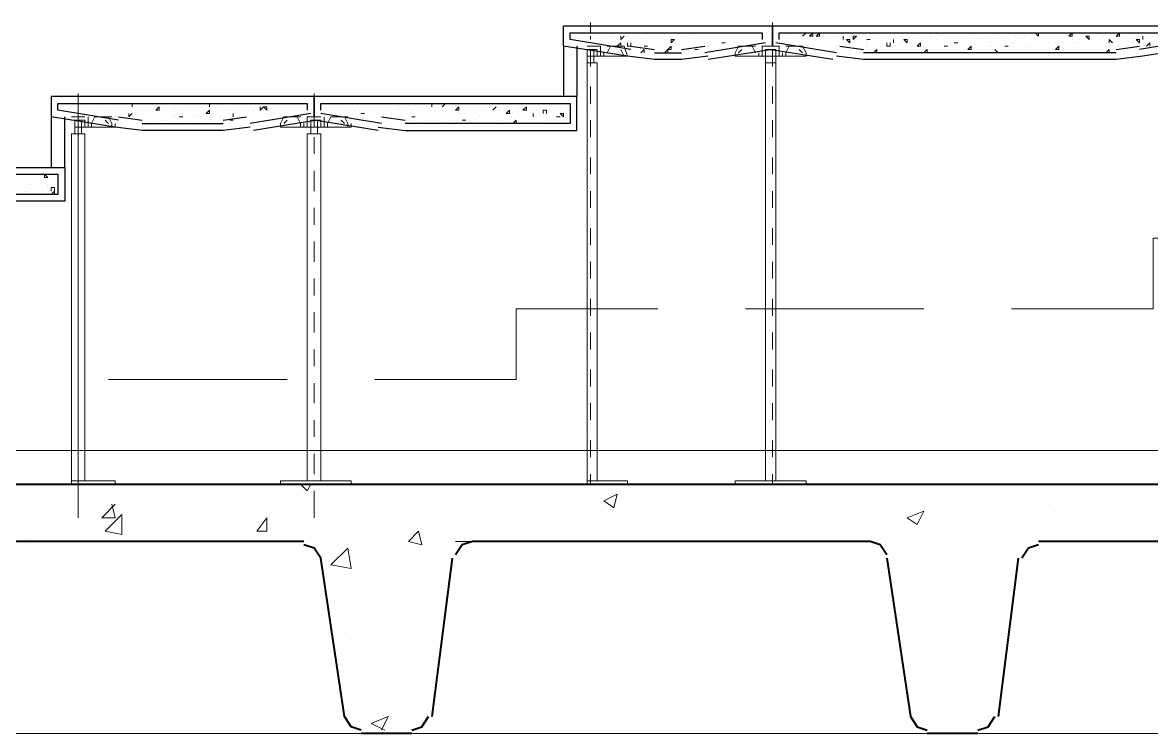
# Model space of a CAD drawing. Header units: millimetres. Extents: x 182 to 575, y -105 to 95.
# Drawn here: x 371.292 to 372.887, y 4.172 to 5.177 of the extents above; entities that cross this region are included whole.
import ezdxf

# ---------------------------------------------------------------- set-up
doc = ezdxf.new("R2010")
doc.units = ezdxf.units.MM
doc.header["$MEASUREMENT"] = 0
doc.layers.add('PDF_Geometry', color=7, linetype='Continuous')

msp = doc.modelspace()

# ---------------------------------------------------------------- linework, layer by layer
at = {"layer": 'PDF_Geometry', "lineweight": 25}
for points in [[(372.2607, 5.1293), (372.2226, 5.1245), (372.1845, 5.1245), (372.1464, 5.1293), (372.056, 5.1436), (372.056, 5.1722), (372.3512, 5.1722), (372.3512, 5.1436), (372.3512, 5.1722), (372.9655, 5.1722), (372.9655, 5.1436), (372.875, 5.1293), (372.8369, 5.1245), (372.4798, 5.1245), (372.4417, 5.1293)], [(372.1512, 5.1388), (372.0655, 5.1531), (372.0655, 5.1626), (372.3369, 5.1626), (372.3369, 5.1531)], [(372.3607, 5.1531), (372.3607, 5.1626), (372.956, 5.1626), (372.956, 5.1531), (372.8702, 5.1388)], [(372.056, 5.1436), (372.056, 5.0722)], [(372.075, 5.1436), (372.075, 5.0722)], [(372.1512, 5.1436), (372.1845, 5.1388)], [(372.2226, 5.1388), (372.256, 5.1436)], [(372.3417, 5.1483), (372.256, 5.1341)], [(372.3512, 5.1388), (372.2607, 5.1245)], [(372.4369, 5.1245), (372.3464, 5.1388)], [(372.4417, 5.1341), (372.356, 5.1483)], [(372.4464, 5.1436), (372.4798, 5.1388)], [(372.8369, 5.1388), (372.8702, 5.1436)], [(372.1845, 5.1341), (372.2226, 5.1341)], [(372.8369, 5.1341), (372.4798, 5.1341)], [(371.794, 5.0293), (371.8321, 5.0245), (372.075, 5.0245), (372.075, 5.0722), (371.7036, 5.0722), (371.7036, 5.0436), (371.7036, 5.0722), (371.3321, 5.0722), (371.3321, 5.0436), (371.3321, 4.9722)], [(371.4274, 5.0388), (371.3417, 5.0531), (371.3417, 5.0626), (371.694, 5.0626), (371.694, 5.0531)], [(371.7131, 5.0531), (371.7131, 5.0626), (372.0655, 5.0626), (372.0655, 5.0341), (371.8321, 5.0341)], [(370.5274, 4.8722), (370.5274, 4.9722), (371.3512, 4.9722), (371.3512, 5.0436)], [(371.6131, 5.0293), (371.575, 5.0245), (371.4607, 5.0245), (371.4226, 5.0293), (371.3321, 5.0436)], [(371.4274, 5.0436), (371.4607, 5.0388)], [(371.575, 5.0388), (371.6083, 5.0436)], [(371.6988, 5.0483), (371.6131, 5.0341)], [(371.7988, 5.0341), (371.7131, 5.0483)], [(371.7988, 5.0436), (371.8321, 5.0388)], [(371.4607, 5.0341), (371.575, 5.0341)], [(371.7083, 5.0388), (371.6179, 5.0245)], [(371.794, 5.0245), (371.7036, 5.0388)], [(371.794, 5.0293), (371.794, 5.0293)], [(370.8464, 4.9293), (370.8083, 4.9245), (370.656, 4.9245), (370.6179, 4.9293), (370.5274, 4.9436), (370.5274, 4.9722), (370.9369, 4.9722), (370.9369, 4.9436), (370.9369, 4.9722), (371.3512, 4.9722), (371.3512, 4.9245), (371.0655, 4.9245), (371.0274, 4.9293)], [(370.9512, 4.9531), (370.9512, 4.9626), (371.3417, 4.9626), (371.3417, 4.9341), (371.0655, 4.9341)]]:
    msp.add_lwpolyline(points, dxfattribs=at)
at = {"layer": 'PDF_Geometry', "lineweight": 13}
for points in [[(372.094, 5.1769), (372.094, 5.1626)], [(372.3512, 5.1769), (372.3512, 5.1626)], [(372.0655, 5.1626), (372.0655, 5.1626)], [(372.0655, 5.1579), (372.0655, 5.1626)], [(372.0893, 5.1626), (372.0893, 5.1626)], [(372.094, 5.1531), (372.094, 5.1531)], [(372.0988, 5.1531), (372.0988, 5.1531)], [(372.1179, 5.1579), (372.1179, 5.1579)], [(372.1226, 5.1579), (372.1226, 5.1579)], [(372.1274, 5.1579), (372.1274, 5.1579)], [(372.1274, 5.1531), (372.1274, 5.1531)], [(372.1369, 5.1579), (372.1369, 5.1579)], [(372.1369, 5.1579), (372.1369, 5.1531), (372.1417, 5.1579)], [(372.1464, 5.1579), (372.1464, 5.1579)], [(372.1512, 5.1626), (372.1512, 5.1626)], [(372.1655, 5.1531), (372.1655, 5.1531)], [(372.194, 5.1579), (372.194, 5.1579)], [(372.1988, 5.1531), (372.1988, 5.1531)], [(372.2226, 5.1626), (372.2226, 5.1626)], [(372.2274, 5.1579), (372.2274, 5.1579)], [(372.2274, 5.1531), (372.2274, 5.1531)], [(372.2417, 5.1531), (372.2417, 5.1531)], [(372.2512, 5.1579), (372.2512, 5.1579)], [(372.2607, 5.1579), (372.2607, 5.1579)], [(372.275, 5.1626), (372.275, 5.1626)], [(372.2798, 5.1626), (372.2798, 5.1626)], [(372.2893, 5.1626), (372.2893, 5.1626)], [(372.3036, 5.1626), (372.3036, 5.1626)], [(372.3083, 5.1626), (372.3083, 5.1626)], [(372.3226, 5.1626), (372.3226, 5.1626)], [(372.3226, 5.1626), (372.3226, 5.1626)], [(372.3321, 5.1626), (372.3321, 5.1626)], [(372.3512, 5.1531), (372.3512, 5.1531)], [(372.3607, 5.1626), (372.3607, 5.1626)], [(372.3655, 5.1579), (372.3655, 5.1579)], [(372.375, 5.1531), (372.375, 5.1531)], [(372.3798, 5.1626), (372.3798, 5.1626)], [(372.3798, 5.1626), (372.3798, 5.1626)], [(372.3798, 5.1626), (372.3798, 5.1626)], [(372.3798, 5.1626), (372.3798, 5.1626)], [(372.3893, 5.1579), (372.3893, 5.1579)], [(372.394, 5.1626), (372.394, 5.1626)], [(372.4036, 5.1626), (372.4036, 5.1626)], [(372.4036, 5.1579), (372.4036, 5.1579)], [(372.4083, 5.1531), (372.4083, 5.1531)], [(372.4131, 5.1579), (372.4131, 5.1579)], [(372.4179, 5.1579), (372.4179, 5.1579)], [(372.4321, 5.1626), (372.4321, 5.1626)], [(372.4369, 5.1626), (372.4369, 5.1626)], [(372.4369, 5.1579), (372.4369, 5.1579)], [(372.4417, 5.1579), (372.4417, 5.1579)], [(372.4512, 5.1531), (372.4512, 5.1531)], [(372.456, 5.1626), (372.456, 5.1626)], [(372.456, 5.1531), (372.456, 5.1531)], [(372.4655, 5.1626), (372.4655, 5.1626)], [(372.4702, 5.1579), (372.4702, 5.1579)], [(372.4798, 5.1579), (372.4798, 5.1579)], [(372.4845, 5.1626), (372.4845, 5.1626)], [(372.4893, 5.1531), (372.4893, 5.1531)], [(372.494, 5.1531), (372.494, 5.1531)], [(372.5083, 5.1626), (372.5083, 5.1626)], [(372.5131, 5.1626), (372.5131, 5.1626)], [(372.5179, 5.1531), (372.5179, 5.1531)], [(372.5226, 5.1531), (372.5226, 5.1531)], [(372.5321, 5.1579), (372.5321, 5.1579)], [(372.5369, 5.1579), (372.5369, 5.1579)], [(372.5417, 5.1531), (372.5417, 5.1531)], [(372.5464, 5.1579), (372.5464, 5.1579)], [(372.5464, 5.1531), (372.5464, 5.1531)], [(372.556, 5.1531), (372.556, 5.1531)], [(372.5655, 5.1579), (372.5655, 5.1579)], [(372.575, 5.1579), (372.575, 5.1579)], [(372.575, 5.1531), (372.575, 5.1531)], [(372.5798, 5.1626), (372.5798, 5.1626)], [(372.5845, 5.1531), (372.5845, 5.1531)], [(372.5893, 5.1579), (372.5893, 5.1579)], [(372.6083, 5.1579), (372.6083, 5.1579)], [(372.6179, 5.1579), (372.6179, 5.1579)], [(372.6321, 5.1626), (372.6321, 5.1626)], [(372.6321, 5.1531), (372.6321, 5.1531)], [(372.6417, 5.1531), (372.6417, 5.1531)], [(372.6464, 5.1531), (372.6464, 5.1531)], [(372.6512, 5.1626), (372.6512, 5.1626)], [(372.6512, 5.1626), (372.656, 5.1626)], [(372.6607, 5.1579), (372.6607, 5.1579)], [(372.6702, 5.1531), (372.6702, 5.1531)], [(372.6845, 5.1531), (372.6845, 5.1531)], [(372.694, 5.1579), (372.694, 5.1579)], [(372.6988, 5.1531), (372.6988, 5.1531)], [(372.7036, 5.1626), (372.7036, 5.1626)], [(372.7083, 5.1579), (372.7083, 5.1579)], [(372.7179, 5.1531), (372.7179, 5.1531)], [(372.7226, 5.1531), (372.7226, 5.1531)], [(372.7369, 5.1579), (372.7369, 5.1579)], [(372.7464, 5.1579), (372.7464, 5.1579)], [(372.7607, 5.1626), (372.7607, 5.1626)], [(372.775, 5.1531), (372.775, 5.1531)], [(372.7845, 5.1531), (372.7845, 5.1531)], [(372.8036, 5.1626), (372.8036, 5.1626)], [(372.8036, 5.1626), (372.8036, 5.1626)], [(372.8036, 5.1626), (372.8036, 5.1626)], [(372.8083, 5.1579), (372.8083, 5.1579)], [(372.8131, 5.1531), (372.8131, 5.1531)], [(372.8179, 5.1579), (372.8179, 5.1579)], [(372.8179, 5.1579), (372.8179, 5.1579)], [(372.8274, 5.1483), (372.8274, 5.1531), (372.8321, 5.1483)], [(372.8369, 5.1626), (372.8369, 5.1626)], [(372.8369, 5.1579), (372.8369, 5.1579)], [(372.8464, 5.1626), (372.8464, 5.1626)], [(372.8655, 5.1579), (372.8655, 5.1579)], [(372.875, 5.1531), (372.875, 5.1531)], [(372.094, 5.1388), (372.094, 5.115)], [(372.1369, 5.1483), (372.1369, 5.1483)], [(372.1512, 5.1483), (372.1512, 5.1436), (372.1464, 5.1436), (372.1464, 5.1483)], [(372.1512, 5.1436), (372.1512, 5.1436)], [(372.1559, 5.1483), (372.1559, 5.1483)], [(372.1655, 5.1436), (372.1655, 5.1436)], [(372.1655, 5.1341), (372.1702, 5.1388), (372.1702, 5.1341)], [(372.1702, 5.1436), (372.1702, 5.1436)], [(372.1702, 5.1436), (372.175, 5.1436)], [(372.175, 5.1483), (372.175, 5.1483)], [(372.175, 5.1436), (372.175, 5.1436)], [(372.1798, 5.1483), (372.1798, 5.1483)], [(372.1798, 5.1483), (372.1798, 5.1483)], [(372.1988, 5.1483), (372.1988, 5.1483)], [(372.2083, 5.1483), (372.2083, 5.1483)], [(372.2274, 5.1388), (372.2274, 5.1388)], [(372.2321, 5.1483), (372.2321, 5.1483)], [(372.2417, 5.1388), (372.2464, 5.1388)], [(372.2417, 5.1388), (372.2417, 5.1388)], [(372.2464, 5.1388), (372.2464, 5.1388)], [(372.2512, 5.1436), (372.2512, 5.1436)], [(372.2607, 5.1436), (372.2607, 5.1436)], [(372.2798, 5.1483), (372.2845, 5.1483)], [(372.2798, 5.1483), (372.2798, 5.1483)], [(372.2845, 5.1483), (372.2845, 5.1483)], [(372.3512, 5.1388), (372.3512, 5.115)], [(372.4274, 5.1483), (372.4274, 5.1483)], [(372.456, 5.1483), (372.456, 5.1483)], [(372.456, 5.1388), (372.456, 5.1388)], [(372.456, 5.1388), (372.456, 5.1388)], [(372.4655, 5.1483), (372.4655, 5.1483)], [(372.4798, 5.1388), (372.4798, 5.1388)], [(372.4845, 5.1483), (372.4845, 5.1483)], [(372.4845, 5.1436), (372.4845, 5.1436)], [(372.5036, 5.1436), (372.5036, 5.1436)], [(372.5179, 5.1483), (372.5179, 5.1436), (372.5131, 5.1436), (372.5131, 5.1483)], [(372.5131, 5.1483), (372.5131, 5.1483)], [(372.5179, 5.1388), (372.5179, 5.1388)], [(372.5226, 5.1483), (372.5226, 5.1483)], [(372.5321, 5.1483), (372.5321, 5.1483)], [(372.5369, 5.1388), (372.5369, 5.1388)], [(372.5655, 5.1436), (372.5655, 5.1436)], [(372.5798, 5.1436), (372.5798, 5.1436)], [(372.5798, 5.1388), (372.5798, 5.1388)], [(372.594, 5.1436), (372.594, 5.1436)], [(372.594, 5.1436), (372.594, 5.1436)], [(372.5988, 5.1436), (372.594, 5.1436)], [(372.5988, 5.1483), (372.5988, 5.1483)], [(372.6036, 5.1483), (372.6036, 5.1483)], [(372.6083, 5.1436), (372.6083, 5.1436)], [(372.6131, 5.1483), (372.6131, 5.1483)], [(372.6274, 5.1483), (372.6274, 5.1483)], [(372.6274, 5.1388), (372.6274, 5.1388)], [(372.6321, 5.1436), (372.6321, 5.1436)], [(372.656, 5.1483), (372.656, 5.1483)], [(372.656, 5.1436), (372.656, 5.1436)], [(372.6607, 5.1483), (372.6607, 5.1483)], [(372.6655, 5.1388), (372.6655, 5.1388)], [(372.6798, 5.1483), (372.6798, 5.1483)], [(372.6798, 5.1388), (372.6798, 5.1388)], [(372.6845, 5.1436), (372.6845, 5.1436)], [(372.6893, 5.1483), (372.6893, 5.1483)], [(372.694, 5.1436), (372.694, 5.1436)], [(372.6988, 5.1388), (372.6988, 5.1388)], [(372.7083, 5.1436), (372.7083, 5.1436)], [(372.7083, 5.1388), (372.7083, 5.1388)], [(372.7131, 5.1436), (372.7131, 5.1436)], [(372.7274, 5.1436), (372.7274, 5.1436)], [(372.7369, 5.1436), (372.7369, 5.1436)], [(372.7369, 5.1436), (372.7369, 5.1436)], [(372.7417, 5.1483), (372.7417, 5.1483)], [(372.7512, 5.1483), (372.7512, 5.1483)], [(372.756, 5.1483), (372.756, 5.1483)], [(372.756, 5.1483), (372.756, 5.1483)], [(372.7607, 5.1483), (372.7607, 5.1483)], [(372.7607, 5.1436), (372.7607, 5.1436)], [(372.7798, 5.1483), (372.7798, 5.1483)], [(372.7845, 5.1483), (372.7845, 5.1483)], [(372.7893, 5.1436), (372.7893, 5.1436)], [(372.794, 5.1388), (372.794, 5.1388)], [(372.8036, 5.1483), (372.8036, 5.1483)], [(372.8036, 5.1388), (372.8036, 5.1388)], [(372.8131, 5.1436), (372.8131, 5.1436)], [(372.8226, 5.1436), (372.8226, 5.1436)], [(372.8274, 5.1483), (372.8274, 5.1483)], [(372.8321, 5.1483), (372.8321, 5.1483)], [(372.8369, 5.1436), (372.8369, 5.1436)], [(372.8369, 5.1388), (372.8369, 5.1388)], [(372.8417, 5.1388), (372.8417, 5.1388)], [(372.856, 5.1436), (372.856, 5.1436)], [(372.856, 5.1436), (372.856, 5.1436)], [(372.8655, 5.1483), (372.8655, 5.1483)], [(372.8655, 5.1436), (372.8655, 5.1436)], [(372.8702, 5.1483), (372.8702, 5.1483)], [(372.8798, 5.1436), (372.8845, 5.1483), (372.8845, 5.1436)], [(372.1988, 5.1341), (372.1988, 5.1341)], [(372.2274, 5.1341), (372.2274, 5.1341)], [(372.475, 5.1341), (372.475, 5.1341)], [(372.4988, 5.1341), (372.4988, 5.1341)], [(372.5036, 5.1341), (372.5036, 5.1341)], [(372.556, 5.1341), (372.556, 5.1341)], [(372.5988, 5.1341), (372.5988, 5.1341)], [(372.6464, 5.1341), (372.6464, 5.1341)], [(372.6845, 5.1341), (372.6845, 5.1341)], [(372.7036, 5.1341), (372.7036, 5.1341)], [(372.7036, 5.1341), (372.7036, 5.1341)], [(372.8083, 5.1341), (372.8083, 5.1341)], [(372.8131, 5.1341), (372.8131, 5.1341)], [(372.094, 5.1007), (372.094, 5.1007)], [(372.3512, 5.1007), (372.3512, 5.1007)], [(371.3702, 5.0769), (371.3702, 4.4769)], [(371.7036, 5.0769), (371.7036, 5.0388)], [(372.094, 5.0864), (372.094, 5.0626)], [(372.3512, 5.0864), (372.3512, 5.0626)], [(371.3607, 5.0579), (371.3607, 5.0579)], [(371.3702, 5.0579), (371.3702, 5.0579)], [(371.3798, 5.0579), (371.3798, 5.0579)], [(371.3893, 5.0626), (371.3893, 5.0626)], [(371.4036, 5.0579), (371.4036, 5.0579)], [(371.4083, 5.0626), (371.4083, 5.0626)], [(371.4131, 5.0626), (371.4131, 5.0626)], [(371.4321, 5.0626), (371.4321, 5.0626)], [(371.4464, 5.0579), (371.4464, 5.0579)], [(371.4845, 5.0626), (371.4845, 5.0626)], [(371.4845, 5.0626), (371.4845, 5.0626)], [(371.4845, 5.0626), (371.4845, 5.0626)], [(371.5036, 5.0626), (371.5036, 5.0626)], [(371.5036, 5.0579), (371.5036, 5.0579)], [(371.5083, 5.0579), (371.5083, 5.0579)], [(371.5321, 5.0626), (371.5321, 5.0626)], [(371.5369, 5.0626), (371.5369, 5.0626)], [(371.5464, 5.0626), (371.5464, 5.0626)], [(371.556, 5.0579), (371.556, 5.0579)], [(371.5798, 5.0626), (371.5798, 5.0626)], [(371.5845, 5.0626), (371.5845, 5.0626)], [(371.6083, 5.0579), (371.6083, 5.0579)], [(371.6131, 5.0579), (371.6131, 5.0579)], [(371.6274, 5.0579), (371.6274, 5.0531), (371.6321, 5.0579)], [(371.6369, 5.0579), (371.6369, 5.0579)], [(371.6417, 5.0626), (371.6417, 5.0626)], [(371.6464, 5.0579), (371.6464, 5.0579)], [(371.6607, 5.0626), (371.6607, 5.0626)], [(371.6607, 5.0579), (371.6607, 5.0579)], [(371.6798, 5.0626), (371.6798, 5.0626)], [(371.7369, 5.0579), (371.7369, 5.0579)], [(371.7417, 5.0626), (371.7417, 5.0626)], [(371.7655, 5.0626), (371.7655, 5.0626)], [(371.7655, 5.0579), (371.7655, 5.0579)], [(371.775, 5.0579), (371.775, 5.0579)], [(371.7845, 5.0579), (371.7845, 5.0579)], [(371.7893, 5.0626), (371.7893, 5.0626)], [(371.794, 5.0626), (371.794, 5.0626)], [(371.794, 5.0579), (371.794, 5.0579)], [(371.8131, 5.0626), (371.8131, 5.0626)], [(371.8131, 5.0626), (371.8131, 5.0626)], [(371.8131, 5.0626), (371.8131, 5.0626)], [(371.8131, 5.0626), (371.8131, 5.0626)], [(371.8226, 5.0626), (371.8226, 5.0626)], [(371.8226, 5.0579), (371.8226, 5.0579)], [(371.8321, 5.0626), (371.8321, 5.0626)], [(371.8321, 5.0626), (371.8369, 5.0626)], [(371.8369, 5.0626), (371.8369, 5.0626)], [(371.8464, 5.0579), (371.8464, 5.0579)], [(371.856, 5.0579), (371.856, 5.0579)], [(371.8655, 5.0579), (371.8655, 5.0579)], [(371.8702, 5.0579), (371.8702, 5.0579)], [(371.875, 5.0579), (371.875, 5.0579)], [(371.8845, 5.0626), (371.8845, 5.0626)], [(371.8845, 5.0579), (371.8845, 5.0579)], [(371.8893, 5.0626), (371.8893, 5.0626)], [(371.8988, 5.0579), (371.8988, 5.0579)], [(371.9036, 5.0579), (371.9036, 5.0579)], [(371.9274, 5.0579), (371.9274, 5.0579)], [(371.9369, 5.0626), (371.9369, 5.0626)], [(371.9464, 5.0626), (371.9464, 5.0626)], [(371.9464, 5.0626), (371.9512, 5.0626)], [(371.9512, 5.0626), (371.9512, 5.0626)], [(371.9512, 5.0626), (371.9512, 5.0626)], [(371.9893, 5.0579), (371.9893, 5.0579)], [(371.994, 5.0579), (371.994, 5.0579)], [(372.0179, 5.0626), (372.0179, 5.0626)], [(372.0512, 5.0579), (372.0512, 5.0579)], [(372.0607, 5.0579), (372.0607, 5.0579)], [(371.3845, 5.0531), (371.3845, 5.0531)], [(371.4131, 5.0531), (371.4131, 5.0531)], [(371.4179, 5.0436), (371.4179, 5.0436)], [(371.4226, 5.0483), (371.4226, 5.0483)], [(371.4226, 5.0436), (371.4226, 5.0436)], [(371.4321, 5.0483), (371.4321, 5.0483)], [(371.4369, 5.0483), (371.4369, 5.0483)], [(371.4417, 5.0483), (371.4417, 5.0483)], [(371.4417, 5.0483), (371.4417, 5.0436), (371.4464, 5.0483)], [(371.4417, 5.0483), (371.4417, 5.0483)], [(371.4464, 5.0483), (371.4464, 5.0483)], [(371.4464, 5.0436), (371.4464, 5.0436)], [(371.456, 5.0531), (371.456, 5.0531)], [(371.4655, 5.0483), (371.4655, 5.0483)], [(371.4702, 5.0531), (371.4702, 5.0531)], [(371.475, 5.0531), (371.475, 5.0531)], [(371.475, 5.0436), (371.475, 5.0436)], [(371.4845, 5.0531), (371.4845, 5.0531)], [(371.4845, 5.0531), (371.4845, 5.0531)], [(371.4893, 5.0483), (371.4893, 5.0483)], [(371.5036, 5.0436), (371.5036, 5.0436)], [(371.5083, 5.0436), (371.5083, 5.0436)], [(371.5131, 5.0436), (371.5131, 5.0436)], [(371.5179, 5.0531), (371.5179, 5.0531)], [(371.5179, 5.0531), (371.5179, 5.0531)], [(371.5179, 5.0531), (371.5179, 5.0531)], [(371.5179, 5.0483), (371.5179, 5.0483)], [(371.5226, 5.0436), (371.5226, 5.0436)], [(371.5226, 5.0436), (371.5226, 5.0436)], [(371.5321, 5.0436), (371.5321, 5.0436)], [(371.5369, 5.0436), (371.5369, 5.0436)], [(371.5464, 5.0436), (371.5464, 5.0436)], [(371.5512, 5.0483), (371.5512, 5.0483)], [(371.5512, 5.0436), (371.5512, 5.0436)], [(371.5607, 5.0483), (371.5607, 5.0483)], [(371.5702, 5.0436), (371.5702, 5.0436)], [(371.5798, 5.0531), (371.5798, 5.0531)], [(371.5845, 5.0531), (371.5845, 5.0531)], [(371.5845, 5.0483), (371.5845, 5.0483)], [(371.5893, 5.0436), (371.5893, 5.0436)], [(371.5988, 5.0531), (371.5988, 5.0531)], [(371.5988, 5.0436), (371.5988, 5.0436)], [(371.6179, 5.0531), (371.6179, 5.0531)], [(371.6274, 5.0436), (371.6274, 5.0436)], [(371.6274, 5.0436), (371.6274, 5.0436)], [(371.7559, 5.0531), (371.7559, 5.0531)], [(371.7607, 5.0531), (371.7607, 5.0531)], [(371.7702, 5.0483), (371.775, 5.0483)], [(371.775, 5.0483), (371.775, 5.0483)], [(371.7893, 5.0483), (371.7893, 5.0483)], [(371.794, 5.0483), (371.794, 5.0483)], [(371.8131, 5.0483), (371.8131, 5.0483)], [(371.8131, 5.0436), (371.8131, 5.0436)], [(371.8226, 5.0531), (371.8226, 5.0531)], [(371.8226, 5.0436), (371.8226, 5.0436)], [(371.8417, 5.0531), (371.8417, 5.0531)], [(371.8417, 5.0483), (371.8417, 5.0483)], [(371.8417, 5.0436), (371.8464, 5.0436)], [(371.8417, 5.0436), (371.8417, 5.0436)], [(371.8464, 5.0436), (371.8464, 5.0436)], [(371.875, 5.0531), (371.875, 5.0531)], [(371.8845, 5.0531), (371.8845, 5.0531)], [(371.8893, 5.0436), (371.8893, 5.0436)], [(371.9036, 5.0436), (371.9036, 5.0436)], [(371.9179, 5.0483), (371.9179, 5.0483)], [(371.9321, 5.0483), (371.9321, 5.0483)], [(371.9369, 5.0436), (371.9369, 5.0436)], [(371.9417, 5.0531), (371.9417, 5.0531)], [(371.9417, 5.0531), (371.9417, 5.0531)], [(371.9417, 5.0531), (371.9417, 5.0531)], [(371.9417, 5.0531), (371.9417, 5.0531)], [(371.956, 5.0531), (371.956, 5.0531)], [(371.956, 5.0531), (371.956, 5.0531)], [(371.956, 5.0436), (371.956, 5.0436)], [(371.9607, 5.0531), (371.9607, 5.0531)], [(371.9655, 5.0531), (371.9655, 5.0531)], [(371.9798, 5.0531), (371.9798, 5.0531)], [(371.9845, 5.0483), (371.9845, 5.0483)], [(371.994, 5.0436), (371.994, 5.0436)], [(371.9988, 5.0483), (371.9988, 5.0483)], [(372.0083, 5.0531), (372.0083, 5.0531)], [(372.0131, 5.0436), (372.0131, 5.0436)], [(372.0179, 5.0531), (372.0179, 5.0531)], [(372.0179, 5.0436), (372.0179, 5.0436)], [(372.0321, 5.0483), (372.0321, 5.0531), (372.0274, 5.0531), (372.0274, 5.0483)], [(372.0321, 5.0531), (372.0321, 5.0531)], [(372.0417, 5.0483), (372.0417, 5.0483)], [(372.0512, 5.0436), (372.0512, 5.0436)], [(372.0607, 5.0483), (372.0607, 5.0483)], [(372.094, 5.0531), (372.094, 5.0531)], [(372.3512, 5.0531), (372.3512, 5.0531)], [(371.456, 5.0341), (371.456, 5.0341)], [(371.4702, 5.0341), (371.4702, 5.0341)], [(371.4798, 5.0388), (371.4798, 5.0388)], [(371.4893, 5.0388), (371.4893, 5.0388)], [(371.494, 5.0388), (371.494, 5.0388)], [(371.5274, 5.0388), (371.5274, 5.0388)], [(371.556, 5.0388), (371.556, 5.0388)], [(371.5798, 5.0388), (371.5798, 5.0388)], [(371.5845, 5.0388), (371.5845, 5.0388)], [(371.5845, 5.0341), (371.5845, 5.0341)], [(371.7036, 5.0293), (371.7036, 5.0293)], [(371.8369, 5.0388), (371.8369, 5.0388)], [(371.8417, 5.0341), (371.8417, 5.0341)], [(371.8655, 5.0388), (371.8655, 5.0388)], [(371.875, 5.0388), (371.875, 5.0388)], [(371.875, 5.0341), (371.875, 5.0341)], [(371.894, 5.0388), (371.894, 5.0388)], [(371.9179, 5.0388), (371.9179, 5.0388)], [(371.9226, 5.0388), (371.9226, 5.0388)], [(371.9417, 5.0341), (371.9417, 5.0341)], [(371.9655, 5.0388), (371.9655, 5.0388)], [(372.0179, 5.0341), (372.0179, 5.0341)], [(372.0369, 5.0388), (372.0369, 5.0388)], [(372.0464, 5.0388), (372.0464, 5.0388)], [(372.0512, 5.0388), (372.0512, 5.0388)], [(372.094, 5.0388), (372.094, 5.015)], [(372.3512, 5.0388), (372.3512, 5.015)], [(371.7036, 5.015), (371.7036, 4.9912)], [(372.094, 5.0007), (372.094, 5.0007)], [(372.3512, 5.0007), (372.3512, 5.0007)], [(372.094, 4.9864), (372.094, 4.9626)], [(372.3512, 4.9864), (372.3512, 4.9626)], [(371.2988, 4.9626), (371.2988, 4.9626)], [(371.2988, 4.9626), (371.2988, 4.9626)], [(371.3036, 4.9626), (371.3036, 4.9626)], [(371.3036, 4.9626), (371.3036, 4.9626)], [(371.3036, 4.9626), (371.3036, 4.9626)], [(371.3274, 4.9626), (371.3274, 4.9626)], [(371.7036, 4.9769), (371.7036, 4.9769)], [(371.7036, 4.9674), (371.7036, 4.9388)], [(371.294, 4.9579), (371.294, 4.9579)], [(371.2988, 4.9483), (371.2988, 4.9483)], [(371.3036, 4.9483), (371.3036, 4.9483)], [(371.3083, 4.9579), (371.3083, 4.9579)], [(371.3179, 4.9531), (371.3179, 4.9531)], [(371.3274, 4.9483), (371.3274, 4.9483)], [(372.094, 4.9531), (372.094, 4.9531)], [(372.3512, 4.9531), (372.3512, 4.9531)], [(371.294, 4.9388), (371.294, 4.9388)], [(371.3131, 4.9436), (371.3131, 4.9436)], [(371.3179, 4.9436), (371.3179, 4.9436)], [(371.3274, 4.9436), (371.3274, 4.9436)], [(371.3321, 4.9388), (371.3321, 4.9436), (371.3369, 4.9436), (371.3369, 4.9388)], [(371.3321, 4.9341), (371.3369, 4.9388), (371.3369, 4.9341)], [(371.3321, 4.9341), (371.3321, 4.9341)], [(371.7036, 4.9293), (371.7036, 4.9293)], [(372.094, 4.9388), (372.094, 4.915)], [(372.3512, 4.9388), (372.3512, 4.915)], [(371.7036, 4.915), (371.7036, 4.8912)], [(372.094, 4.9007), (372.094, 4.9007)], [(372.3512, 4.9007), (372.3512, 4.9007)], [(372.094, 4.8864), (372.094, 4.8626)], [(372.3512, 4.8864), (372.3512, 4.8626)], [(371.7036, 4.8769), (371.7036, 4.8769)], [(371.7036, 4.8674), (371.7036, 4.8388)], [(372.6893, 4.7722), (372.8893, 4.7722), (372.8893, 4.8722), (373.0893, 4.8722)], [(372.094, 4.8531), (372.094, 4.8531)], [(372.3512, 4.8531), (372.3512, 4.8531)], [(372.094, 4.8388), (372.094, 4.815)], [(372.3512, 4.8388), (372.3512, 4.815)], [(371.7036, 4.8293), (371.7036, 4.8293)], [(371.7036, 4.815), (371.7036, 4.7912)], [(372.094, 4.8007), (372.094, 4.8007)], [(372.094, 4.7864), (372.094, 4.7626)], [(372.3512, 4.8007), (372.3512, 4.8007)], [(372.3512, 4.7864), (372.3512, 4.7626)], [(371.7036, 4.7769), (371.7036, 4.7769)], [(371.7893, 4.6722), (371.9893, 4.6722), (371.9893, 4.7722), (372.1893, 4.7722)], [(372.3131, 4.7722), (372.5655, 4.7722)], [(371.7036, 4.7674), (371.7036, 4.7388)], [(372.094, 4.7531), (372.094, 4.7531)], [(372.094, 4.7388), (372.094, 4.715)], [(372.3512, 4.7531), (372.3512, 4.7531)], [(372.3512, 4.7388), (372.3512, 4.715)], [(371.7036, 4.7293), (371.7036, 4.7293)], [(371.7036, 4.715), (371.7036, 4.6912)], [(372.094, 4.7007), (372.094, 4.7007)], [(372.3512, 4.7007), (372.3512, 4.7007)], [(371.7036, 4.6769), (371.7036, 4.6769)], [(372.094, 4.6864), (372.094, 4.6626)], [(372.3512, 4.6864), (372.3512, 4.6626)], [(371.4131, 4.6722), (371.6655, 4.6722)], [(371.7036, 4.6674), (371.7036, 4.6388)], [(372.094, 4.6531), (372.094, 4.6531)], [(372.3512, 4.6531), (372.3512, 4.6531)], [(371.7036, 4.6293), (371.7036, 4.6293)], [(372.094, 4.6388), (372.094, 4.615)], [(372.3512, 4.6388), (372.3512, 4.615)], [(371.7036, 4.615), (371.7036, 4.5912)], [(372.094, 4.6007), (372.094, 4.6007)], [(372.3512, 4.6007), (372.3512, 4.6007)], [(372.094, 4.5864), (372.094, 4.5626)], [(372.3512, 4.5864), (372.3512, 4.5626)], [(364.4655, 4.5722), (383.4702, 4.5722)], [(371.7036, 4.5769), (371.7036, 4.5769)], [(371.7036, 4.5674), (371.7036, 4.5388)], [(372.094, 4.5531), (372.094, 4.5531)], [(372.3512, 4.5531), (372.3512, 4.5531)], [(372.094, 4.5388), (372.094, 4.5245)], [(372.3512, 4.5388), (372.3512, 4.5245)], [(371.7036, 4.5293), (371.7036, 4.5293)], [(371.7036, 4.515), (371.7036, 4.4769)], [(387.8893, 4.1722), (383.2464, 4.1722), (364.6702, 4.1722), (364.7226, 4.1722)]]:
    msp.add_lwpolyline(points, dxfattribs=at)
for points in [[(372.094, 5.1579), (372.094, 5.1531)], [(372.2131, 5.1531), (372.2083, 5.1483), (372.2083, 5.1531)], [(372.3988, 5.1626), (372.394, 5.1579)], [(372.4083, 5.1579), (372.4036, 5.1579), (372.4083, 5.1626)], [(372.4179, 5.1626), (372.4179, 5.1579), (372.4131, 5.1579)], [(372.4512, 5.1579), (372.4512, 5.1531)], [(372.4607, 5.1483), (372.456, 5.1531), (372.4607, 5.1531)], [(372.4702, 5.1579), (372.4655, 5.1531), (372.4655, 5.1579)], [(372.4893, 5.1531), (372.4845, 5.1531)], [(372.5226, 5.1531), (372.5226, 5.1483)], [(372.5417, 5.1531), (372.5417, 5.1483), (372.5369, 5.1531)], [(372.7274, 5.1626), (372.7274, 5.1579), (372.7226, 5.1626)], [(372.775, 5.1579), (372.7702, 5.1579), (372.775, 5.1626)], [(372.7988, 5.1579), (372.7988, 5.1531), (372.794, 5.1579)], [(372.8417, 5.1626), (372.8417, 5.1579), (372.8369, 5.1579)], [(372.8702, 5.1531), (372.8655, 5.1531), (372.8702, 5.1483)], [(372.875, 5.1579), (372.875, 5.1531)], [(372.1369, 5.1483), (372.1369, 5.1436), (372.1321, 5.1436)], [(372.2036, 5.1341), (372.1988, 5.1341), (372.2036, 5.1388)], [(372.2083, 5.1436), (372.2083, 5.1388), (372.2036, 5.1388)], [(372.4988, 5.1388), (372.4988, 5.1341), (372.494, 5.1341)], [(372.5607, 5.1483), (372.5607, 5.1436), (372.556, 5.1436)], [(372.5702, 5.1341), (372.5655, 5.1341), (372.5702, 5.1388)], [(372.6131, 5.1483), (372.6083, 5.1483)], [(372.6321, 5.1436), (372.6321, 5.1388), (372.6274, 5.1388)], [(372.6655, 5.1388), (372.6702, 5.1341)], [(372.6845, 5.1436), (372.6798, 5.1436)], [(372.756, 5.1436), (372.756, 5.1388), (372.7512, 5.1388)], [(372.8274, 5.1388), (372.8274, 5.1341), (372.8226, 5.1341)], [(371.4131, 5.0626), (371.4083, 5.0626)], [(371.4464, 5.0626), (371.4464, 5.0579)], [(371.4845, 5.0579), (371.4845, 5.0531), (371.4798, 5.0531)], [(371.556, 5.0626), (371.556, 5.0579)], [(371.6369, 5.0531), (371.6321, 5.0579), (371.6369, 5.0579)], [(371.8702, 5.0626), (371.8702, 5.0579)], [(371.8893, 5.0626), (371.8845, 5.0579)], [(371.9083, 5.0579), (371.9083, 5.0531), (371.9036, 5.0531)], [(371.9607, 5.0579), (371.956, 5.0531)], [(372.0036, 5.0531), (371.9988, 5.0531), (372.0036, 5.0579)], [(371.5179, 5.0436), (371.5131, 5.0436)], [(371.556, 5.0531), (371.556, 5.0483), (371.5512, 5.0483)], [(371.5893, 5.0483), (371.5893, 5.0436)], [(371.9798, 5.0531), (371.9798, 5.0483), (371.975, 5.0483)], [(372.0131, 5.0483), (372.0131, 5.0436)], [(372.0512, 5.0436), (372.0464, 5.0436)], [(372.056, 5.0436), (372.0512, 5.0483), (372.056, 5.0483)], [(371.5893, 5.0388), (371.5845, 5.0388)], [(371.9179, 5.0388), (371.9131, 5.0388)], [(371.9893, 5.0388), (371.9893, 5.0341), (371.9845, 5.0341)], [(371.3226, 4.9626), (371.3274, 4.9579), (371.3226, 4.9579)], [(371.9274, 4.5245), (372.0893, 4.5245)], [(371.9036, 4.4436), (371.9607, 4.4436), (371.9036, 4.4436)], [(372.1083, 4.1722), (371.8702, 4.1722)]]:
    msp.add_lwpolyline(points, close=True, dxfattribs=at)
at = {"layer": 'PDF_Geometry', "lineweight": 20}
for points in [[(372.1083, 5.1388), (372.1083, 5.1293), (372.1083, 5.1436), (372.0893, 5.1436), (372.1036, 5.1436)], [(372.1131, 5.1341), (372.1131, 5.1293), (372.1083, 5.1293), (372.1131, 5.1293), (372.1036, 5.1293), (372.1036, 5.1388), (372.0893, 5.1388), (372.0893, 5.1198)], [(372.094, 5.1388), (372.094, 5.1293)], [(372.0988, 5.1388), (372.0988, 5.1198)], [(372.1036, 5.1388), (372.1036, 5.1388)], [(372.1083, 5.1436), (372.1083, 5.1436)], [(372.1226, 5.1436), (372.1179, 5.1341)], [(372.1417, 5.1436), (372.1464, 5.1293), (372.1417, 5.1436), (372.1179, 5.1436)], [(372.1179, 5.1341), (372.1226, 5.1436), (372.1179, 5.1341)], [(372.1179, 5.1436), (372.1417, 5.1436), (372.1179, 5.1436)], [(372.1179, 5.1436), (372.1179, 5.1436)], [(372.1179, 5.1388), (372.1179, 5.1388)], [(372.1417, 5.1293), (372.1369, 5.1388)], [(372.1417, 5.1436), (372.1417, 5.1436)], [(372.1417, 5.1388), (372.1417, 5.1388)], [(372.3274, 5.1436), (372.3036, 5.1436), (372.2988, 5.1341), (372.2988, 5.1293), (372.3988, 5.1293), (372.3988, 5.1341), (372.3988, 5.1293), (372.3988, 5.1341)], [(372.3036, 5.1436), (372.2988, 5.1341)], [(372.3036, 5.1436), (372.3274, 5.1436), (372.3036, 5.1436)], [(372.3036, 5.1436), (372.3036, 5.1436)], [(372.3083, 5.1388), (372.3036, 5.1341)], [(372.3036, 5.1388), (372.3036, 5.1388)], [(372.3274, 5.1341), (372.3226, 5.1436)], [(372.3226, 5.1436), (372.3274, 5.1341), (372.3226, 5.1436)], [(372.3274, 5.1436), (372.3274, 5.1436)], [(372.3274, 5.1388), (372.3274, 5.1388)], [(372.3607, 5.1388), (372.3607, 5.1293), (372.3607, 5.1436), (372.3369, 5.1436), (372.3369, 5.1293), (372.3369, 5.1388)], [(372.3369, 5.1436), (372.3369, 5.1436)], [(372.356, 5.1436), (372.3417, 5.1436)], [(372.3655, 5.1293), (372.3607, 5.1293), (372.3655, 5.1293), (372.356, 5.1293), (372.356, 5.1388), (372.3417, 5.1388), (372.3417, 5.1293)], [(372.3417, 5.1388), (372.3417, 5.1388)], [(372.3417, 5.1388), (372.3417, 5.1388)], [(372.3417, 5.1388), (372.3417, 5.1198)], [(372.3512, 5.1388), (372.3512, 5.1293)], [(372.356, 5.1388), (372.356, 5.1388)], [(372.356, 5.1388), (372.356, 5.1388)], [(372.356, 5.1388), (372.356, 5.1198)], [(372.3607, 5.1436), (372.3607, 5.1436)], [(372.375, 5.1436), (372.3702, 5.1341), (372.3702, 5.1293)], [(372.394, 5.1436), (372.3988, 5.1341), (372.394, 5.1436), (372.3702, 5.1436)], [(372.3702, 5.1341), (372.375, 5.1436), (372.3702, 5.1341)], [(372.3702, 5.1436), (372.394, 5.1436), (372.3702, 5.1436)], [(372.3702, 5.1436), (372.3702, 5.1436)], [(372.3702, 5.1388), (372.3702, 5.1388)], [(372.394, 5.1341), (372.3893, 5.1388)], [(372.394, 5.1436), (372.394, 5.1436)], [(372.394, 5.1388), (372.394, 5.1388)], [(372.1464, 5.1293), (372.0893, 5.1293)], [(372.1083, 5.1293), (372.1083, 5.1293)], [(372.1131, 5.1293), (372.1131, 5.1341), (372.1131, 5.1293)], [(372.2988, 5.1293), (372.2988, 5.1341), (372.2988, 5.1293)], [(372.2988, 5.1293), (372.2988, 5.1293)], [(372.3321, 5.1341), (372.3321, 5.1293), (372.3369, 5.1293), (372.3321, 5.1293), (372.3369, 5.1293)], [(372.3321, 5.1293), (372.3321, 5.1341), (372.3321, 5.1293)], [(372.3321, 5.1293), (372.3321, 5.1293)], [(372.3369, 5.1293), (372.3369, 5.1293)], [(372.3607, 5.1293), (372.3607, 5.1293)], [(372.3655, 5.1293), (372.3655, 5.1293)], [(372.3988, 5.1293), (372.3988, 5.1293)], [(372.1036, 4.5293), (372.1036, 5.1198), (372.0893, 5.1198), (372.0893, 4.5245), (372.1464, 4.5245), (372.0893, 4.5245), (372.1464, 4.5245), (372.1464, 4.5293), (372.0893, 4.5293)], [(372.356, 4.5293), (372.356, 5.1198), (372.3417, 5.1198), (372.3417, 4.5293)], [(371.3607, 5.0436), (371.3798, 5.0436), (371.3607, 5.0436)], [(371.4131, 5.0436), (371.4179, 5.0341), (371.4131, 5.0436), (371.394, 5.0436), (371.4179, 5.0436), (371.394, 5.0436), (371.3893, 5.0341), (371.3893, 5.0293), (371.3845, 5.0293), (371.3893, 5.0293), (371.3798, 5.0293)], [(371.3798, 5.0436), (371.3798, 5.0436)], [(371.3845, 5.0436), (371.3845, 5.0293)], [(371.3893, 5.0341), (371.394, 5.0436), (371.3893, 5.0341)], [(371.394, 5.0436), (371.394, 5.0436)], [(371.4179, 5.0436), (371.4179, 5.0436)], [(371.6845, 5.0436), (371.6607, 5.0436), (371.6798, 5.0436), (371.6607, 5.0436), (371.656, 5.0341), (371.656, 5.0293), (371.7559, 5.0293)], [(371.6607, 5.0436), (371.656, 5.0341)], [(371.6607, 5.0436), (371.6607, 5.0436)], [(371.6845, 5.0341), (371.6845, 5.0293), (371.6845, 5.0341), (371.6798, 5.0436)], [(371.6798, 5.0436), (371.6845, 5.0341), (371.6798, 5.0436)], [(371.6798, 5.0436), (371.6798, 5.0436)], [(371.694, 5.0436), (371.7131, 5.0436), (371.694, 5.0436), (371.694, 5.0293), (371.694, 5.0388), (371.694, 5.0293), (371.6893, 5.0293), (371.694, 5.0293), (371.6845, 5.0293)], [(371.6845, 5.0436), (371.6845, 5.0436)], [(371.694, 5.0436), (371.694, 5.0436)], [(371.7512, 5.0436), (371.7274, 5.0436), (371.7464, 5.0436), (371.7512, 5.0341), (371.7464, 5.0436), (371.7274, 5.0436), (371.7226, 5.0341), (371.7226, 5.0293), (371.7179, 5.0293), (371.7226, 5.0293), (371.7131, 5.0293)], [(371.7131, 5.0436), (371.7131, 5.0436)], [(371.7179, 5.0436), (371.7179, 5.0293)], [(371.7226, 5.0341), (371.7274, 5.0436), (371.7226, 5.0341)], [(371.7274, 5.0436), (371.7274, 5.0436)], [(371.7464, 5.0436), (371.7464, 5.0436)], [(371.7512, 5.0436), (371.7512, 5.0436)], [(371.3607, 5.0388), (371.3798, 5.0388), (371.3798, 5.0293), (371.3798, 5.0388)], [(371.3655, 5.0388), (371.3655, 5.0198)], [(371.4226, 5.0293), (371.3655, 5.0293)], [(371.3702, 5.0388), (371.3702, 5.0293)], [(371.375, 5.0388), (371.375, 5.0198)], [(371.3798, 5.0388), (371.3798, 5.0388)], [(371.3798, 5.0293), (371.3798, 5.0293)], [(371.3845, 5.0293), (371.3845, 5.0293)], [(371.3893, 5.0293), (371.3893, 5.0341), (371.3893, 5.0293)], [(371.3893, 5.0293), (371.3893, 5.0293)], [(371.394, 5.0388), (371.394, 5.0388)], [(371.4131, 5.0341), (371.4083, 5.0388)], [(371.4131, 5.0388), (371.4131, 5.0388)], [(371.4179, 5.0341), (371.4179, 5.0293)], [(371.4226, 5.0293), (371.4226, 5.0341), (371.4226, 5.0293)], [(371.4226, 5.0293), (371.4226, 5.0293)], [(371.656, 5.0293), (371.656, 5.0341), (371.656, 5.0293)], [(371.656, 5.0293), (371.656, 5.0293)], [(371.6655, 5.0388), (371.6607, 5.0341)], [(371.6607, 5.0388), (371.6607, 5.0388)], [(371.6798, 5.0388), (371.6798, 5.0388)], [(371.6845, 5.0293), (371.6845, 5.0293)], [(371.6893, 5.0341), (371.6893, 5.0293)], [(371.6893, 5.0293), (371.6893, 5.0293)], [(371.694, 5.0388), (371.694, 5.0388)], [(371.694, 5.0293), (371.694, 5.0293)], [(371.6988, 5.0198), (371.6988, 5.0388), (371.7131, 5.0388), (371.7131, 5.0293), (371.7131, 5.0388)], [(371.6988, 5.0388), (371.6988, 5.0388)], [(371.7036, 5.0388), (371.7036, 5.0293)], [(371.7083, 5.0388), (371.7083, 5.0198)], [(371.7131, 5.0388), (371.7131, 5.0388)], [(371.7131, 5.0388), (371.7131, 5.0388)], [(371.7131, 5.0293), (371.7131, 5.0293)], [(371.7179, 5.0293), (371.7179, 5.0293)], [(371.7226, 5.0293), (371.7226, 5.0341), (371.7226, 5.0293)], [(371.7226, 5.0293), (371.7226, 5.0293)], [(371.7274, 5.0388), (371.7274, 5.0388)], [(371.7464, 5.0341), (371.7417, 5.0388)], [(371.7464, 5.0388), (371.7464, 5.0388)], [(371.7512, 5.0341), (371.7512, 5.0293)], [(371.7559, 5.0293), (371.7559, 5.0341), (371.7559, 5.0293)], [(371.7559, 5.0293), (371.7559, 5.0293)], [(371.3798, 4.5293), (371.3798, 5.0198), (371.3607, 5.0198), (371.3607, 4.5245), (371.4226, 4.5245), (371.3607, 4.5245), (371.4226, 4.5245), (371.4226, 4.5293), (371.3607, 4.5293), (371.4226, 4.5293), (371.4226, 4.5245), (371.3607, 4.5245), (371.4226, 4.5245), (371.3607, 4.5245)], [(371.7131, 4.5293), (371.7131, 5.0198), (371.694, 5.0198), (371.694, 4.5293)], [(371.7655, 4.5245), (371.7655, 4.5245)], [(371.7655, 4.5245), (371.7655, 4.5245)], [(372.3988, 4.5245), (372.2988, 4.5245), (372.3988, 4.5245), (372.2988, 4.5245), (372.2988, 4.5293), (372.3988, 4.5293), (372.3988, 4.5245), (372.2988, 4.5245)]]:
    msp.add_lwpolyline(points, dxfattribs=at)
for points in [[(372.3655, 5.1293), (372.3655, 5.1341)], [(371.656, 4.5245), (371.7559, 4.5245), (371.656, 4.5245), (371.7559, 4.5245), (371.7559, 4.5293), (371.656, 4.5293), (371.656, 4.5245), (371.7559, 4.5245)], [(371.7559, 4.5245), (371.7559, 4.5293), (371.656, 4.5293), (371.656, 4.5245), (371.7559, 4.5245), (371.656, 4.5245)]]:
    msp.add_lwpolyline(points, close=True, dxfattribs=at)
at = {"layer": 'PDF_Geometry', "lineweight": 40}
for points in [[(364.8893, 4.1722), (364.4702, 4.1722), (364.4702, 4.5245), (383.4702, 4.5245), (383.4702, 4.1722), (381.9321, 4.1722)], [(371.6893, 4.4436), (371.1274, 4.4436)], [(371.7702, 4.1769), (371.7559, 4.1817), (371.7464, 4.196), (371.7131, 4.4198), (371.7036, 4.4341), (371.6893, 4.4388)], [(372.5131, 4.4245), (372.5036, 4.4388), (372.4893, 4.4436), (371.9274, 4.4436), (371.9131, 4.4388), (371.9036, 4.4245)], [(372.7274, 4.4388), (372.7131, 4.4341), (372.7036, 4.4198)], [(373.2893, 4.4436), (372.7274, 4.4436)], [(371.8988, 4.4198), (371.8702, 4.196)], [(372.5131, 4.4198), (372.5464, 4.196), (372.556, 4.1817), (372.5702, 4.1769)], [(372.6988, 4.4198), (372.6702, 4.196)], [(371.8417, 4.1769), (371.856, 4.1817), (371.8655, 4.196)], [(372.6417, 4.1769), (372.656, 4.1817), (372.6655, 4.196)], [(371.8417, 4.1722), (371.7702, 4.1722)], [(372.6417, 4.1722), (372.5702, 4.1722)]]:
    msp.add_lwpolyline(points, dxfattribs=at)
at = {"layer": 'PDF_Geometry', "lineweight": 0}
for points in [[(371.6369, 4.515), (371.6369, 4.515)], [(371.6845, 4.5245), (371.694, 4.515), (371.6988, 4.5245)], [(371.7559, 4.515), (371.7559, 4.515)], [(371.8798, 4.5245), (371.8798, 4.5245)], [(372.5036, 4.5198), (372.5036, 4.5198)], [(372.5179, 4.515), (372.5179, 4.515)], [(372.5512, 4.5245), (372.5512, 4.5245)], [(372.7083, 4.515), (372.7083, 4.515)], [(372.3893, 4.5055), (372.3893, 4.5055)], [(372.8702, 4.5103), (372.8702, 4.5103)], [(371.4179, 4.496), (371.4226, 4.4769), (371.4036, 4.4769), (371.4226, 4.496)], [(371.4464, 4.4912), (371.4464, 4.4912)], [(371.5988, 4.4912), (371.5988, 4.4912)], [(371.7036, 4.4912), (371.7036, 4.4912)], [(372.3131, 4.496), (372.3131, 4.496)], [(372.3655, 4.496), (372.3655, 4.496)], [(372.7417, 4.496), (372.7417, 4.496)], [(371.3321, 4.4769), (371.3321, 4.4769)], [(371.4464, 4.4722), (371.4464, 4.4722)], [(372.1226, 4.4722), (372.1226, 4.4722)], [(372.2131, 4.4769), (372.2131, 4.4769)], [(371.5274, 4.4626), (371.5274, 4.4626)], [(372.5655, 4.4626), (372.5655, 4.4626)], [(372.8036, 4.4531), (372.8036, 4.4531)], [(372.8226, 4.4626), (372.8226, 4.4626)], [(371.294, 4.4483), (371.294, 4.4483)], [(372.6702, 4.4388), (372.6702, 4.4388)], [(372.6893, 4.4388), (372.6893, 4.4388)], [(371.7464, 4.4198), (371.7464, 4.4198)], [(372.6131, 4.4293), (372.6131, 4.4293)], [(371.7512, 4.415), (371.7512, 4.415)], [(372.6369, 4.4007), (372.6369, 4.4007)], [(371.7559, 4.3626), (371.7559, 4.3626)], [(372.6512, 4.3626), (372.6512, 4.3626)], [(372.556, 4.3293), (372.556, 4.3293)], [(372.6655, 4.3388), (372.6655, 4.3388)], [(371.7464, 4.315), (371.7464, 4.315)], [(372.5321, 4.3103), (372.5321, 4.3103)], [(372.6083, 4.3198), (372.6083, 4.3198)], [(372.5798, 4.2626), (372.5798, 4.2626)], [(371.7655, 4.2483), (371.7655, 4.2483)], [(371.7893, 4.2436), (371.7893, 4.2436)], [(372.6607, 4.2388), (372.6607, 4.2388)], [(371.8512, 4.2198), (371.8512, 4.2198)], [(372.6417, 4.215), (372.6417, 4.215)], [(371.7798, 4.2103), (371.7798, 4.2103)], [(371.8036, 4.1769), (371.7845, 4.1864), (371.8083, 4.196), (371.7988, 4.1769)], [(372.594, 4.2103), (372.594, 4.2103)]]:
    msp.add_lwpolyline(points, dxfattribs=at)
for points in [[(372.1321, 4.5103), (372.1274, 4.4912), (372.1131, 4.5007)], [(372.5655, 4.4864), (372.556, 4.4674), (372.5417, 4.4769)], [(371.4321, 4.4531), (371.4083, 4.4579), (371.4321, 4.4817)], [(371.6369, 4.4769), (371.6369, 4.4579), (371.6226, 4.4579)], [(371.8512, 4.4579), (371.856, 4.4388), (371.8369, 4.4436)], [(371.7559, 4.4055), (371.7274, 4.4103), (371.7512, 4.4341)]]:
    msp.add_lwpolyline(points, close=True, dxfattribs=at)

doc.saveas('drawing.dxf')
